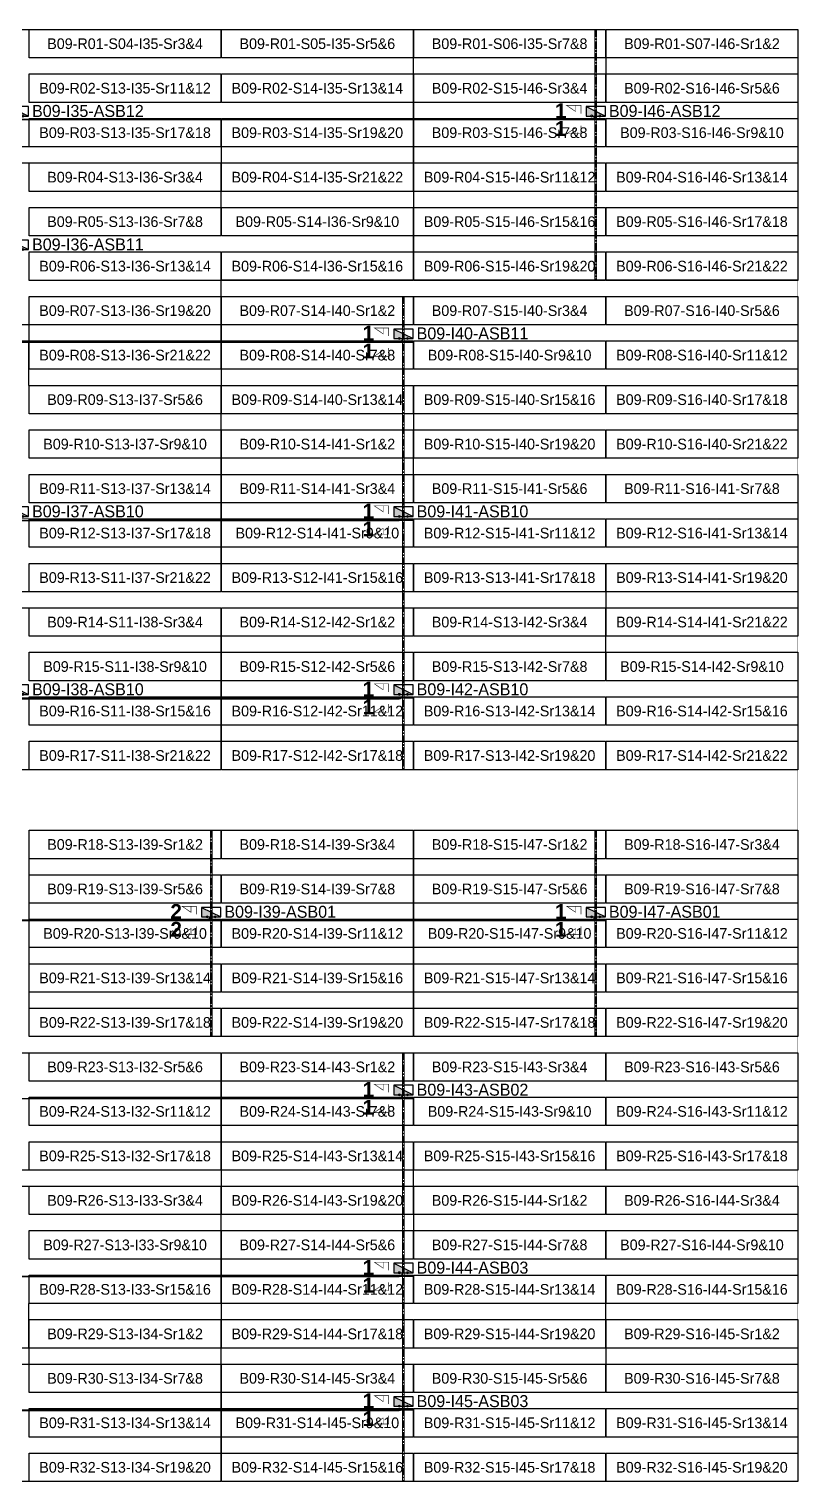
# Model space of a CAD drawing. Header units: metres. Extents: x 531268 to 531787, y 2674519 to 2674764.
# Drawn here: x 531657 to 531786.5, y 2674519.2 to 2674764.2 of the extents above; entities that cross this region are included whole.
import ezdxf
from ezdxf.enums import TextEntityAlignment as Align

# ---------------------------------------------------------------- set-up
doc = ezdxf.new("R2010")
doc.units = ezdxf.units.M
doc.header["$MEASUREMENT"] = 0
doc.linetypes.add('CENTER', pattern=[2, 1.25, -0.25, 0.25, -0.25])
doc.layers.add('Boundary-12.5 MW Block', color=6, linetype='Continuous', lineweight=9)
doc.layers.add('PILE', color=1, linetype='Continuous', lineweight=15)
for name, color, linetype in [('DC Trench BL-09', 40, 'Continuous'), ('E-Inverter Grouping', 2, 'Continuous'), ('Inverter Block-09', 7, 'Continuous'), ('LT Cable(AG) INV to LT Panel BL-09', 2, 'Continuous'), ('Messenger Wire-BL09 (Master Path)', 30, 'Continuous'), ('Messenger Wire-Bl09 (MW Path)', 191, 'Continuous'), ('MMS Table Block-09', 8, 'Continuous'), ('Plan Line - DC BL-09', 40, 'Continuous'), ('Section Marking BL-09', 2, 'Continuous')]:
    doc.layers.add(name, color=color, linetype=linetype)
doc.styles.add('BoldTextStyle', font='arialbd.ttf')
doc.styles.get("Standard").update_dxf_attribs({"font": 'Adani Regular.ttf'})

# ---------------------------------------------------------------- blocks, each defined once
blk = doc.blocks.new('Inverter Block')
h = blk.add_hatch(color=0)
h.dxf.hatch_style = 1
h.paths.add_polyline_path([(-1.46, 2.27), (-1.46, 0.85), (1.46, 0.85)])
at = {"color": 0}
blk.add_lwpolyline([(1.46, 2.27), (-1.46, 2.27), (-1.46, 0.85), (1.46, 0.85)], close=True, dxfattribs=at)
blk.add_lwpolyline([(-1.46, 2.27), (1.46, 0.85)], dxfattribs=at)
at = {"layer": 'PILE'}
for centre in [(-0.61, 0.85), (0.61, 0.85)]:
    blk.add_circle(centre, 0.156, dxfattribs=at)
at = {"color": 7}
blk.add_attdef('ID', (-1.46, 3.01), '', height=1.8, dxfattribs=at)
blk = doc.blocks.new('MMS Table (32.292 x 4.788)')
at = {"color": 0}
blk.add_lwpolyline([(0, -0.002), (0, 4.786), (32.292, 4.786), (32.292, -0.002)], close=True, dxfattribs=at)
at = {"color": 7}
blk.add_attdef('ID1', text='', height=1.8, dxfattribs=at).set_placement((16.146, 2.392), align=Align.MIDDLE_CENTER)

msp = doc.modelspace()

# ---------------------------------------------------------------- linework, layer by layer
at = {"layer": 'Boundary-12.5 MW Block', "const_width": 0.05}
msp.add_lwpolyline([(531268.32, 2674756.58), (531559.84, 2674756.58), (531559.84, 2674764.08), (531786.49, 2674764.08), (531786.49, 2674519.29), (531268.32, 2674519.29)], close=True, dxfattribs=at)
at = {"layer": 'DC Trench BL-09', "color": 40, "const_width": 0.15}
for points in [[(531752.61, 2674764.08), (531752.31, 2674764.08), (531752.31, 2674721.79), (531752.61, 2674721.79)], [(531720.21, 2674719.08), (531719.91, 2674719.08), (531719.91, 2674639.29), (531720.21, 2674639.29)], [(531687.82, 2674629.08), (531687.52, 2674629.08), (531687.52, 2674594.29), (531687.82, 2674594.29)], [(531752.61, 2674629.08), (531752.31, 2674629.08), (531752.31, 2674594.29), (531752.61, 2674594.29)], [(531720.21, 2674591.58), (531719.91, 2674591.58), (531719.91, 2674519.29), (531720.21, 2674519.29)]]:
    msp.add_lwpolyline(points, close=True, dxfattribs=at)
at = {"layer": 'E-Inverter Grouping'}
for points in [[(531721.7, 2674759.29), (531721.7, 2674736.79), (531689.41, 2674736.79), (531689.41, 2674744.29), (531624.63, 2674744.29), (531624.63, 2674764.08), (531754.1, 2674764.08), (531754.1, 2674759.29)], [(531786.49, 2674721.79), (531721.8, 2674721.79), (531721.8, 2674756.58), (531754.2, 2674756.58), (531754.2, 2674764.08), (531786.49, 2674764.08)], [(531689.31, 2674734.08), (531721.7, 2674734.08), (531721.7, 2674721.79), (531689.31, 2674721.79), (531689.31, 2674706.79), (531657.02, 2674706.79), (531657.02, 2674714.29), (531624.63, 2674714.29), (531624.63, 2674741.58), (531689.31, 2674741.58)], [(531786.49, 2674691.79), (531721.8, 2674691.79), (531721.8, 2674699.29), (531689.41, 2674699.29), (531689.41, 2674719.08), (531786.49, 2674719.08)], [(531624.63, 2674711.58), (531656.92, 2674711.58), (531656.92, 2674704.08), (531689.31, 2674704.08), (531689.31, 2674669.29), (531624.63, 2674669.29)], [(531786.49, 2674661.79), (531754.2, 2674661.79), (531754.2, 2674669.29), (531689.41, 2674669.29), (531689.41, 2674696.58), (531721.7, 2674696.58), (531721.7, 2674689.08), (531786.49, 2674689.08)], [(531689.31, 2674639.29), (531592.24, 2674639.29), (531592.24, 2674659.08), (531624.63, 2674659.08), (531624.63, 2674666.58), (531689.31, 2674666.58)], [(531754.1, 2674659.08), (531786.49, 2674659.08), (531786.49, 2674639.29), (531689.41, 2674639.29), (531689.41, 2674666.58), (531754.1, 2674666.58)]]:
    msp.add_lwpolyline(points, close=True, dxfattribs=at)
at = {"layer": 'E-Inverter Grouping', "color": 3}
for points in [[(531721.7, 2674594.29), (531657.02, 2674594.29), (531657.02, 2674629.08), (531721.7, 2674629.08)], [(531786.49, 2674594.29), (531721.8, 2674594.29), (531721.8, 2674629.08), (531786.49, 2674629.08)], [(531689.31, 2674591.58), (531689.31, 2674571.79), (531624.53, 2674571.79), (531624.53, 2674564.29), (531592.24, 2674564.29), (531592.24, 2674591.58)], [(531786.49, 2674591.58), (531786.49, 2674571.79), (531721.7, 2674571.79), (531721.7, 2674564.29), (531689.41, 2674564.29), (531689.41, 2674591.58)], [(531689.31, 2674569.08), (531689.31, 2674549.29), (531656.92, 2674549.29), (531656.92, 2674541.79), (531592.24, 2674541.79), (531592.24, 2674561.58), (531624.63, 2674561.58), (531624.63, 2674569.08)], [(531786.49, 2674569.08), (531786.49, 2674549.29), (531754.1, 2674549.29), (531754.1, 2674541.79), (531689.41, 2674541.79), (531689.41, 2674561.58), (531721.8, 2674561.58), (531721.8, 2674569.08)], [(531689.31, 2674519.29), (531592.24, 2674519.29), (531592.24, 2674539.08), (531657.02, 2674539.08), (531657.02, 2674546.58), (531689.31, 2674546.58)], [(531786.49, 2674519.29), (531689.41, 2674519.29), (531689.41, 2674539.08), (531754.2, 2674539.08), (531754.2, 2674546.58), (531786.49, 2674546.58)]]:
    msp.add_lwpolyline(points, close=True, dxfattribs=at)
at = {"layer": 'LT Cable(AG) INV to LT Panel BL-09', "color": 5}
for points in [[(531519.13, 2674662.29, -0.305689), (531518.57, 2674663.13), (531518.57, 2674666.3, 0.214019), (531518.27, 2674666.98), (531511.55, 2674672.95, -0.214019), (531511.25, 2674673.63), (531511.25, 2674675.42, 0.000594), (531511.25, 2674675.42), (531511.25, 2674676.01, -0.000594), (531511.25, 2674676.01), (531511.25, 2674748.04, -0.414214), (531512.15, 2674748.94), (531751.56, 2674748.94, 0.414214), (531752.46, 2674749.84), (531752.46, 2674750.19)], [(531521.2, 2674662.3), (531519.54, 2674662.3, -0.414214), (531518.64, 2674663.2), (531518.64, 2674666.34, 0.214019), (531518.34, 2674667.01), (531511.63, 2674672.99, -0.214019), (531511.33, 2674673.66), (531511.33, 2674675.42, 0.000594), (531511.33, 2674675.42), (531511.32, 2674676.01, -0.000594), (531511.32, 2674676.01), (531511.32, 2674710.46, -0.414214), (531512.22, 2674711.36), (531719.16, 2674711.36, 0.414214), (531720.06, 2674712.26), (531720.06, 2674712.69)], [(531523.14, 2674662.38), (531519.62, 2674662.38, -0.414214), (531518.72, 2674663.28), (531518.72, 2674666.37, 0.214019), (531518.42, 2674667.04), (531511.7, 2674673.02, -0.214019), (531511.4, 2674673.69), (531511.4, 2674675.42, 0.000594), (531511.4, 2674675.42), (531511.4, 2674676.01, -0.000594), (531511.4, 2674676.01), (531511.4, 2674680.39, -0.414214), (531512.3, 2674681.29), (531719.16, 2674681.29, 0.414214), (531720.06, 2674682.19), (531720.06, 2674682.69)], [(531523.14, 2674662.43), (531519.67, 2674662.43, -0.414214), (531518.77, 2674663.33), (531518.77, 2674666.39, 0.214019), (531518.47, 2674667.07), (531511.75, 2674673.04, -0.214019), (531511.45, 2674673.72), (531511.45, 2674675.42, 0.000594), (531511.45, 2674675.42), (531511.45, 2674676.01, -0.000594), (531511.45, 2674676.01), (531511.45, 2674680.34, -0.414214), (531512.35, 2674681.24), (531574.95, 2674681.24, -0.414214), (531575.85, 2674680.34), (531575.85, 2674652.14, 0.414214), (531576.75, 2674651.24), (531719.16, 2674651.24, 0.414214), (531720.06, 2674652.14), (531720.06, 2674652.69)], [(531518.11, 2674659.77), (531517.76, 2674659.77, 0.037293), (531517.62, 2674659.76), (531515.28, 2674659.41, -0.037293), (531515.14, 2674659.4), (531511.93, 2674659.4, 0.414214), (531511.03, 2674658.5), (531511.03, 2674630.79, 0.066177), (531511.06, 2674630.56), (531511.15, 2674630.21, -0.066177), (531511.19, 2674629.98), (531511.19, 2674532.15, 0.414214), (531512.09, 2674531.25), (531719.16, 2674531.25, 0.414214), (531720.06, 2674532.15), (531720.06, 2674532.69)], [(531518.11, 2674659.7), (531517.76, 2674659.7, 0.037293), (531517.63, 2674659.69), (531515.28, 2674659.33, -0.037293), (531515.15, 2674659.32), (531512.01, 2674659.32, 0.414214), (531511.11, 2674658.42), (531511.11, 2674630.8, 0.066177), (531511.14, 2674630.57), (531511.23, 2674630.22, -0.066177), (531511.26, 2674629.99), (531511.26, 2674554.73, 0.414214), (531512.16, 2674553.83), (531719.16, 2674553.83, 0.414214), (531720.06, 2674554.73), (531720.06, 2674555.19)], [(531520.1, 2674659.65), (531517.76, 2674659.65, 0.037293), (531517.63, 2674659.64), (531515.29, 2674659.28, -0.037293), (531515.15, 2674659.27), (531512.06, 2674659.27, 0.414214), (531511.16, 2674658.37), (531511.16, 2674630.81, 0.066177), (531511.19, 2674630.57), (531511.28, 2674630.23, -0.066177), (531511.31, 2674629.99), (531511.31, 2674584.78, 0.414214), (531512.21, 2674583.88), (531719.16, 2674583.88, 0.414214), (531720.06, 2674584.78), (531720.06, 2674585.19)], [(531522.26, 2674659.57), (531517.77, 2674659.57, 0.037293), (531517.64, 2674659.56), (531515.29, 2674659.21, -0.037293), (531515.16, 2674659.2), (531512.13, 2674659.2, 0.414214), (531511.23, 2674658.3), (531511.23, 2674630.82, 0.066177), (531511.26, 2674630.58), (531511.35, 2674630.24, -0.066177), (531511.39, 2674630), (531511.39, 2674614.85, 0.414214), (531512.29, 2674613.95), (531751.56, 2674613.95, 0.414214), (531752.46, 2674614.85), (531752.46, 2674615.19)], [(531522.26, 2674659.55), (531517.77, 2674659.55, 0.037293), (531517.64, 2674659.54), (531515.29, 2674659.18, -0.037293), (531515.16, 2674659.17), (531512.16, 2674659.17, 0.414214), (531511.26, 2674658.27), (531511.26, 2674630.82, 0.066177), (531511.29, 2674630.59), (531511.38, 2674630.24, -0.066177), (531511.41, 2674630.01), (531511.41, 2674614.88, 0.414214), (531512.31, 2674613.98), (531686.77, 2674613.98, 0.414214), (531687.67, 2674614.88), (531687.67, 2674615.19)]]:
    msp.add_lwpolyline(points, format="xyb", dxfattribs=at)
at = {"layer": 'Messenger Wire-BL09 (Master Path)'}
for points in [[(531511.31, 2674748.88), (531754.1, 2674748.88)], [(531511.31, 2674711.38), (531721.7, 2674711.38)], [(531511.31, 2674681.38), (531721.7, 2674681.38)], [(531575.99, 2674651.38), (531721.7, 2674651.38)], [(531511.31, 2674613.88), (531754.1, 2674613.88)], [(531511.31, 2674583.88), (531721.7, 2674583.88)], [(531511.31, 2674553.88), (531721.7, 2674553.88)], [(531511.31, 2674531.38), (531721.7, 2674531.38)]]:
    msp.add_lwpolyline(points, dxfattribs=at)
at = {"layer": 'Messenger Wire-Bl09 (MW Path)', "const_width": 0.1}
for points in [[(531511.31, 2674748.88), (531754.1, 2674748.88)], [(531511.31, 2674711.38), (531721.7, 2674711.38)], [(531511.31, 2674681.63), (531721.7, 2674681.63)], [(531575.99, 2674651.38), (531721.7, 2674651.38)], [(531511.31, 2674613.88), (531754.1, 2674613.88)], [(531511.31, 2674583.88), (531721.7, 2674583.88)], [(531511.31, 2674553.88), (531721.7, 2674553.88)], [(531511.31, 2674531.38), (531721.7, 2674531.38)]]:
    msp.add_lwpolyline(points, dxfattribs=at)
at = {"layer": 'Plan Line - DC BL-09', "color": 6, "linetype": 'CENTER'}
for points in [[(531752.46, 2674764.08), (531752.46, 2674721.79)], [(531720.06, 2674719.08), (531720.06, 2674639.29)], [(531687.67, 2674629.08), (531687.67, 2674594.29)], [(531752.46, 2674629.08), (531752.46, 2674594.29)], [(531720.06, 2674591.58), (531720.06, 2674519.29)]]:
    msp.add_lwpolyline(points, dxfattribs=at)
at = {"layer": 'Section Marking BL-09', "color": 94, "lineweight": 35, "true_color": 0x00a500, "const_width": 0.1}
for points in [[(531749.96, 2674749.88), (531749.96, 2674751.27), (531747.56, 2674751.27), (531749.04, 2674750.26), (531749.04, 2674751.27)], [(531749.96, 2674747.88), (531749.96, 2674746.49), (531747.56, 2674746.49), (531749.04, 2674747.5), (531749.04, 2674746.49)], [(531717.56, 2674712.38), (531717.56, 2674713.77), (531715.16, 2674713.77), (531716.64, 2674712.76), (531716.64, 2674713.77)], [(531717.56, 2674710.38), (531717.56, 2674708.99), (531715.16, 2674708.99), (531716.64, 2674710), (531716.64, 2674708.99)], [(531717.56, 2674682.38), (531717.56, 2674683.77), (531715.16, 2674683.77), (531716.64, 2674682.76), (531716.64, 2674683.77)], [(531717.56, 2674680.38), (531717.56, 2674678.99), (531715.16, 2674678.99), (531716.64, 2674680), (531716.64, 2674678.99)], [(531717.56, 2674652.38), (531717.56, 2674653.77), (531715.16, 2674653.77), (531716.64, 2674652.76), (531716.64, 2674653.77)], [(531717.56, 2674650.38), (531717.56, 2674648.99), (531715.16, 2674648.99), (531716.64, 2674650), (531716.64, 2674648.99)], [(531685.17, 2674614.88), (531685.17, 2674616.27), (531682.77, 2674616.27), (531684.25, 2674615.26), (531684.25, 2674616.27)], [(531749.96, 2674614.88), (531749.96, 2674616.27), (531747.56, 2674616.27), (531749.04, 2674615.26), (531749.04, 2674616.27)], [(531685.17, 2674612.88), (531685.17, 2674611.49), (531682.77, 2674611.49), (531684.25, 2674612.5), (531684.25, 2674611.49)], [(531749.96, 2674612.88), (531749.96, 2674611.49), (531747.56, 2674611.49), (531749.04, 2674612.5), (531749.04, 2674611.49)], [(531717.56, 2674584.88), (531717.56, 2674586.27), (531715.16, 2674586.27), (531716.64, 2674585.26), (531716.64, 2674586.27)], [(531717.56, 2674582.88), (531717.56, 2674581.49), (531715.16, 2674581.49), (531716.64, 2674582.5), (531716.64, 2674581.49)], [(531717.56, 2674554.88), (531717.56, 2674556.27), (531715.16, 2674556.27), (531716.64, 2674555.26), (531716.64, 2674556.27)], [(531717.56, 2674552.88), (531717.56, 2674551.49), (531715.16, 2674551.49), (531716.64, 2674552.5), (531716.64, 2674551.49)], [(531717.56, 2674532.38), (531717.56, 2674533.77), (531715.16, 2674533.77), (531716.64, 2674532.76), (531716.64, 2674533.77)], [(531717.56, 2674530.38), (531717.56, 2674528.99), (531715.16, 2674528.99), (531716.64, 2674530), (531716.64, 2674528.99)]]:
    msp.add_lwpolyline(points, dxfattribs=at)

# ---------------------------------------------------------------- block references
at = {"layer": 'Inverter Block-09'}
ref = msp.add_blockref('Inverter Block', (531655.28, 2674748.53), dxfattribs=dict(at, xscale=1.124999999976148, yscale=1.124999999976148, zscale=1.124999999976148))
ref.add_attrib('ID', 'B09-I35-ASB12', (531657.49, 2674749.33), dxfattribs={"layer": '0', "color": 7, "height": 2.025})
ref = msp.add_blockref('Inverter Block', (531752.46, 2674748.53), dxfattribs=dict(at, xscale=1.124999999976148, yscale=1.124999999976148, zscale=1.124999999976148))
ref.add_attrib('ID', 'B09-I46-ASB12', (531754.67, 2674749.33), dxfattribs={"layer": '0', "color": 7, "height": 2.025})
ref = msp.add_blockref('Inverter Block', (531655.28, 2674726.03), dxfattribs=dict(at, xscale=1.124999999976148, yscale=1.124999999976148, zscale=1.124999999976148))
ref.add_attrib('ID', 'B09-I36-ASB11', (531657.49, 2674726.83), dxfattribs={"layer": '0', "color": 7, "height": 2.025})
ref = msp.add_blockref('Inverter Block', (531720.06, 2674711.03), dxfattribs=dict(at, xscale=1.124999999976148, yscale=1.124999999976148, zscale=1.124999999976148))
ref.add_attrib('ID', 'B09-I40-ASB11', (531722.28, 2674711.83), dxfattribs={"layer": '0', "color": 7, "height": 2.025})
ref = msp.add_blockref('Inverter Block', (531655.28, 2674681.03), dxfattribs=dict(at, xscale=1.124999999976148, yscale=1.124999999976148, zscale=1.124999999976148))
ref.add_attrib('ID', 'B09-I37-ASB10', (531657.49, 2674681.83), dxfattribs={"layer": '0', "color": 7, "height": 2.025})
ref = msp.add_blockref('Inverter Block', (531720.06, 2674681.03), dxfattribs=dict(at, xscale=1.124999999976148, yscale=1.124999999976148, zscale=1.124999999976148))
ref.add_attrib('ID', 'B09-I41-ASB10', (531722.28, 2674681.83), dxfattribs={"layer": '0', "color": 7, "height": 2.025})
ref = msp.add_blockref('Inverter Block', (531655.28, 2674651.03), dxfattribs=dict(at, xscale=1.124999999976148, yscale=1.124999999976148, zscale=1.124999999976148))
ref.add_attrib('ID', 'B09-I38-ASB10', (531657.49, 2674651.83), dxfattribs={"layer": '0', "color": 7, "height": 2.025})
ref = msp.add_blockref('Inverter Block', (531720.06, 2674651.03), dxfattribs=dict(at, xscale=1.124999999976148, yscale=1.124999999976148, zscale=1.124999999976148))
ref.add_attrib('ID', 'B09-I42-ASB10', (531722.28, 2674651.83), dxfattribs={"layer": '0', "color": 7, "height": 2.025})
ref = msp.add_blockref('Inverter Block', (531687.67, 2674613.53), dxfattribs=dict(at, xscale=1.124999999976148, yscale=1.124999999976148, zscale=1.124999999976148))
ref.add_attrib('ID', 'B09-I39-ASB01', (531689.89, 2674614.33), dxfattribs={"layer": '0', "color": 7, "height": 2.025})
ref = msp.add_blockref('Inverter Block', (531752.46, 2674613.53), dxfattribs=dict(at, xscale=1.124999999976148, yscale=1.124999999976148, zscale=1.124999999976148))
ref.add_attrib('ID', 'B09-I47-ASB01', (531754.67, 2674614.33), dxfattribs={"layer": '0', "color": 7, "height": 2.025})
ref = msp.add_blockref('Inverter Block', (531720.06, 2674583.53), dxfattribs=dict(at, xscale=1.124999999976148, yscale=1.124999999976148, zscale=1.124999999976148))
ref.add_attrib('ID', 'B09-I43-ASB02', (531722.28, 2674584.33), dxfattribs={"layer": '0', "color": 7, "height": 2.025})
ref = msp.add_blockref('Inverter Block', (531720.06, 2674553.53), dxfattribs=dict(at, xscale=1.124999999976148, yscale=1.124999999976148, zscale=1.124999999976148))
ref.add_attrib('ID', 'B09-I44-ASB03', (531722.28, 2674554.33), dxfattribs={"layer": '0', "color": 7, "height": 2.025})
ref = msp.add_blockref('Inverter Block', (531720.06, 2674531.03), dxfattribs=dict(at, xscale=1.124999999976148, yscale=1.124999999976148, zscale=1.124999999976148))
ref.add_attrib('ID', 'B09-I45-ASB03', (531722.28, 2674531.83), dxfattribs={"layer": '0', "color": 7, "height": 2.025})
at = {"layer": 'MMS Table Block-09'}
for p, values in [((531657.02, 2674759.29), {'ID1': 'B09-R01-S04-I35-Sr3&4'}), ((531689.41, 2674759.29), {'ID1': 'B09-R01-S05-I35-Sr5&6'}), ((531721.8, 2674759.29), {'ID1': 'B09-R01-S06-I35-Sr7&8'}), ((531754.2, 2674759.29), {'ID1': 'B09-R01-S07-I46-Sr1&2'}), ((531657.02, 2674751.79), {'ID1': 'B09-R02-S13-I35-Sr11&12'}), ((531689.41, 2674751.79), {'ID1': 'B09-R02-S14-I35-Sr13&14'}), ((531721.8, 2674751.79), {'ID1': 'B09-R02-S15-I46-Sr3&4'}), ((531754.2, 2674751.79), {'ID1': 'B09-R02-S16-I46-Sr5&6'}), ((531657.02, 2674744.29), {'ID1': 'B09-R03-S13-I35-Sr17&18'}), ((531689.41, 2674744.29), {'ID1': 'B09-R03-S14-I35-Sr19&20'}), ((531721.8, 2674744.29), {'ID1': 'B09-R03-S15-I46-Sr7&8'}), ((531754.2, 2674744.29), {'ID1': 'B09-R03-S16-I46-Sr9&10'}), ((531657.02, 2674736.79), {'ID1': 'B09-R04-S13-I36-Sr3&4'}), ((531689.41, 2674736.79), {'ID1': 'B09-R04-S14-I35-Sr21&22'}), ((531721.8, 2674736.79), {'ID1': 'B09-R04-S15-I46-Sr11&12'}), ((531754.2, 2674736.79), {'ID1': 'B09-R04-S16-I46-Sr13&14'}), ((531657.02, 2674729.29), {'ID1': 'B09-R05-S13-I36-Sr7&8'}), ((531689.41, 2674729.29), {'ID1': 'B09-R05-S14-I36-Sr9&10'}), ((531721.8, 2674729.29), {'ID1': 'B09-R05-S15-I46-Sr15&16'}), ((531754.2, 2674729.29), {'ID1': 'B09-R05-S16-I46-Sr17&18'}), ((531657.02, 2674721.79), {'ID1': 'B09-R06-S13-I36-Sr13&14'}), ((531689.41, 2674721.79), {'ID1': 'B09-R06-S14-I36-Sr15&16'}), ((531721.8, 2674721.79), {'ID1': 'B09-R06-S15-I46-Sr19&20'}), ((531754.2, 2674721.79), {'ID1': 'B09-R06-S16-I46-Sr21&22'}), ((531657.02, 2674714.29), {'ID1': 'B09-R07-S13-I36-Sr19&20'}), ((531689.41, 2674714.29), {'ID1': 'B09-R07-S14-I40-Sr1&2'}), ((531721.8, 2674714.29), {'ID1': 'B09-R07-S15-I40-Sr3&4'}), ((531754.2, 2674714.29), {'ID1': 'B09-R07-S16-I40-Sr5&6'}), ((531657.02, 2674706.79), {'ID1': 'B09-R08-S13-I36-Sr21&22'}), ((531689.41, 2674706.79), {'ID1': 'B09-R08-S14-I40-Sr7&8'}), ((531721.8, 2674706.79), {'ID1': 'B09-R08-S15-I40-Sr9&10'}), ((531754.2, 2674706.79), {'ID1': 'B09-R08-S16-I40-Sr11&12'}), ((531657.02, 2674699.29), {'ID1': 'B09-R09-S13-I37-Sr5&6'}), ((531689.41, 2674699.29), {'ID1': 'B09-R09-S14-I40-Sr13&14'}), ((531721.8, 2674699.29), {'ID1': 'B09-R09-S15-I40-Sr15&16'}), ((531754.2, 2674699.29), {'ID1': 'B09-R09-S16-I40-Sr17&18'}), ((531657.02, 2674691.79), {'ID1': 'B09-R10-S13-I37-Sr9&10'}), ((531689.41, 2674691.79), {'ID1': 'B09-R10-S14-I41-Sr1&2'}), ((531721.8, 2674691.79), {'ID1': 'B09-R10-S15-I40-Sr19&20'}), ((531754.2, 2674691.79), {'ID1': 'B09-R10-S16-I40-Sr21&22'}), ((531657.02, 2674684.29), {'ID1': 'B09-R11-S13-I37-Sr13&14'}), ((531689.41, 2674684.29), {'ID1': 'B09-R11-S14-I41-Sr3&4'}), ((531721.8, 2674684.29), {'ID1': 'B09-R11-S15-I41-Sr5&6'}), ((531754.2, 2674684.29), {'ID1': 'B09-R11-S16-I41-Sr7&8'}), ((531657.02, 2674676.79), {'ID1': 'B09-R12-S13-I37-Sr17&18'}), ((531689.41, 2674676.79), {'ID1': 'B09-R12-S14-I41-Sr9&10'}), ((531721.8, 2674676.79), {'ID1': 'B09-R12-S15-I41-Sr11&12'}), ((531754.2, 2674676.79), {'ID1': 'B09-R12-S16-I41-Sr13&14'}), ((531657.02, 2674669.29), {'ID1': 'B09-R13-S11-I37-Sr21&22'}), ((531689.41, 2674669.29), {'ID1': 'B09-R13-S12-I41-Sr15&16'}), ((531721.8, 2674669.29), {'ID1': 'B09-R13-S13-I41-Sr17&18'}), ((531754.2, 2674669.29), {'ID1': 'B09-R13-S14-I41-Sr19&20'}), ((531657.02, 2674661.79), {'ID1': 'B09-R14-S11-I38-Sr3&4'}), ((531689.41, 2674661.79), {'ID1': 'B09-R14-S12-I42-Sr1&2'}), ((531721.8, 2674661.79), {'ID1': 'B09-R14-S13-I42-Sr3&4'}), ((531754.2, 2674661.79), {'ID1': 'B09-R14-S14-I41-Sr21&22'}), ((531657.02, 2674654.29), {'ID1': 'B09-R15-S11-I38-Sr9&10'}), ((531689.41, 2674654.29), {'ID1': 'B09-R15-S12-I42-Sr5&6'}), ((531721.8, 2674654.29), {'ID1': 'B09-R15-S13-I42-Sr7&8'}), ((531754.2, 2674654.29), {'ID1': 'B09-R15-S14-I42-Sr9&10'}), ((531657.02, 2674646.79), {'ID1': 'B09-R16-S11-I38-Sr15&16'}), ((531689.41, 2674646.79), {'ID1': 'B09-R16-S12-I42-Sr11&12'}), ((531721.8, 2674646.79), {'ID1': 'B09-R16-S13-I42-Sr13&14'}), ((531754.2, 2674646.79), {'ID1': 'B09-R16-S14-I42-Sr15&16'}), ((531657.02, 2674639.29), {'ID1': 'B09-R17-S11-I38-Sr21&22'}), ((531689.41, 2674639.29), {'ID1': 'B09-R17-S12-I42-Sr17&18'}), ((531721.8, 2674639.29), {'ID1': 'B09-R17-S13-I42-Sr19&20'}), ((531754.2, 2674639.29), {'ID1': 'B09-R17-S14-I42-Sr21&22'}), ((531657.02, 2674624.29), {'ID1': 'B09-R18-S13-I39-Sr1&2'}), ((531689.41, 2674624.29), {'ID1': 'B09-R18-S14-I39-Sr3&4'}), ((531721.8, 2674624.29), {'ID1': 'B09-R18-S15-I47-Sr1&2'}), ((531754.2, 2674624.29), {'ID1': 'B09-R18-S16-I47-Sr3&4'}), ((531657.02, 2674616.79), {'ID1': 'B09-R19-S13-I39-Sr5&6'}), ((531689.41, 2674616.79), {'ID1': 'B09-R19-S14-I39-Sr7&8'}), ((531721.8, 2674616.79), {'ID1': 'B09-R19-S15-I47-Sr5&6'}), ((531754.2, 2674616.79), {'ID1': 'B09-R19-S16-I47-Sr7&8'}), ((531657.02, 2674609.29), {'ID1': 'B09-R20-S13-I39-Sr9&10'}), ((531689.41, 2674609.29), {'ID1': 'B09-R20-S14-I39-Sr11&12'}), ((531721.8, 2674609.29), {'ID1': 'B09-R20-S15-I47-Sr9&10'}), ((531754.2, 2674609.29), {'ID1': 'B09-R20-S16-I47-Sr11&12'}), ((531657.02, 2674601.79), {'ID1': 'B09-R21-S13-I39-Sr13&14'}), ((531689.41, 2674601.79), {'ID1': 'B09-R21-S14-I39-Sr15&16'}), ((531721.8, 2674601.79), {'ID1': 'B09-R21-S15-I47-Sr13&14'}), ((531754.2, 2674601.79), {'ID1': 'B09-R21-S16-I47-Sr15&16'}), ((531657.02, 2674594.29), {'ID1': 'B09-R22-S13-I39-Sr17&18'}), ((531689.41, 2674594.29), {'ID1': 'B09-R22-S14-I39-Sr19&20'}), ((531721.8, 2674594.29), {'ID1': 'B09-R22-S15-I47-Sr17&18'}), ((531754.2, 2674594.29), {'ID1': 'B09-R22-S16-I47-Sr19&20'}), ((531657.02, 2674586.79), {'ID1': 'B09-R23-S13-I32-Sr5&6'}), ((531689.41, 2674586.79), {'ID1': 'B09-R23-S14-I43-Sr1&2'}), ((531721.8, 2674586.79), {'ID1': 'B09-R23-S15-I43-Sr3&4'}), ((531754.2, 2674586.79), {'ID1': 'B09-R23-S16-I43-Sr5&6'}), ((531657.02, 2674579.29), {'ID1': 'B09-R24-S13-I32-Sr11&12'}), ((531689.41, 2674579.29), {'ID1': 'B09-R24-S14-I43-Sr7&8'}), ((531721.8, 2674579.29), {'ID1': 'B09-R24-S15-I43-Sr9&10'}), ((531754.2, 2674579.29), {'ID1': 'B09-R24-S16-I43-Sr11&12'}), ((531657.02, 2674571.79), {'ID1': 'B09-R25-S13-I32-Sr17&18'}), ((531689.41, 2674571.79), {'ID1': 'B09-R25-S14-I43-Sr13&14'}), ((531721.8, 2674571.79), {'ID1': 'B09-R25-S15-I43-Sr15&16'}), ((531754.2, 2674571.79), {'ID1': 'B09-R25-S16-I43-Sr17&18'}), ((531657.02, 2674564.29), {'ID1': 'B09-R26-S13-I33-Sr3&4'}), ((531689.41, 2674564.29), {'ID1': 'B09-R26-S14-I43-Sr19&20'}), ((531721.8, 2674564.29), {'ID1': 'B09-R26-S15-I44-Sr1&2'}), ((531754.2, 2674564.29), {'ID1': 'B09-R26-S16-I44-Sr3&4'}), ((531657.02, 2674556.79), {'ID1': 'B09-R27-S13-I33-Sr9&10'}), ((531689.41, 2674556.79), {'ID1': 'B09-R27-S14-I44-Sr5&6'}), ((531721.8, 2674556.79), {'ID1': 'B09-R27-S15-I44-Sr7&8'}), ((531754.2, 2674556.79), {'ID1': 'B09-R27-S16-I44-Sr9&10'}), ((531657.02, 2674549.29), {'ID1': 'B09-R28-S13-I33-Sr15&16'}), ((531689.41, 2674549.29), {'ID1': 'B09-R28-S14-I44-Sr11&12'}), ((531721.8, 2674549.29), {'ID1': 'B09-R28-S15-I44-Sr13&14'}), ((531754.2, 2674549.29), {'ID1': 'B09-R28-S16-I44-Sr15&16'}), ((531657.02, 2674541.79), {'ID1': 'B09-R29-S13-I34-Sr1&2'}), ((531689.41, 2674541.79), {'ID1': 'B09-R29-S14-I44-Sr17&18'}), ((531721.8, 2674541.79), {'ID1': 'B09-R29-S15-I44-Sr19&20'}), ((531754.2, 2674541.79), {'ID1': 'B09-R29-S16-I45-Sr1&2'}), ((531657.02, 2674534.29), {'ID1': 'B09-R30-S13-I34-Sr7&8'}), ((531689.41, 2674534.29), {'ID1': 'B09-R30-S14-I45-Sr3&4'}), ((531721.8, 2674534.29), {'ID1': 'B09-R30-S15-I45-Sr5&6'}), ((531754.2, 2674534.29), {'ID1': 'B09-R30-S16-I45-Sr7&8'}), ((531657.02, 2674526.79), {'ID1': 'B09-R31-S13-I34-Sr13&14'}), ((531689.41, 2674526.79), {'ID1': 'B09-R31-S14-I45-Sr9&10'}), ((531721.8, 2674526.79), {'ID1': 'B09-R31-S15-I45-Sr11&12'}), ((531754.2, 2674526.79), {'ID1': 'B09-R31-S16-I45-Sr13&14'}), ((531657.02, 2674519.29), {'ID1': 'B09-R32-S13-I34-Sr19&20'}), ((531689.41, 2674519.29), {'ID1': 'B09-R32-S14-I45-Sr15&16'}), ((531721.8, 2674519.29), {'ID1': 'B09-R32-S15-I45-Sr17&18'}), ((531754.2, 2674519.29), {'ID1': 'B09-R32-S16-I45-Sr19&20'})]:
    msp.add_blockref('MMS Table (32.292 x 4.788)', p, dxfattribs=at).add_auto_attribs(values)

# ---------------------------------------------------------------- texts
at = {"layer": 'Section Marking BL-09', "color": 94, "true_color": 0x00a500, "style": 'BoldTextStyle'}
for s, p in [('1', (531746.56, 2674750.38)), ('1', (531746.56, 2674747.38)), ('1', (531714.16, 2674712.88)), ('1', (531714.16, 2674709.88)), ('1', (531714.16, 2674682.88)), ('1', (531714.16, 2674679.88)), ('1', (531714.16, 2674652.88)), ('1', (531714.16, 2674649.88)), ('2', (531681.77, 2674615.38)), ('1', (531746.56, 2674615.38)), ('2', (531681.77, 2674612.38)), ('1', (531746.56, 2674612.38)), ('1', (531714.16, 2674585.38)), ('1', (531714.16, 2674582.38)), ('1', (531714.16, 2674555.38)), ('1', (531714.16, 2674552.38)), ('1', (531714.16, 2674532.88)), ('1', (531714.16, 2674529.88))]:
    msp.add_text(s, height=2.5, dxfattribs=at).set_placement(p, align=Align.MIDDLE_CENTER)

doc.saveas('drawing.dxf')
